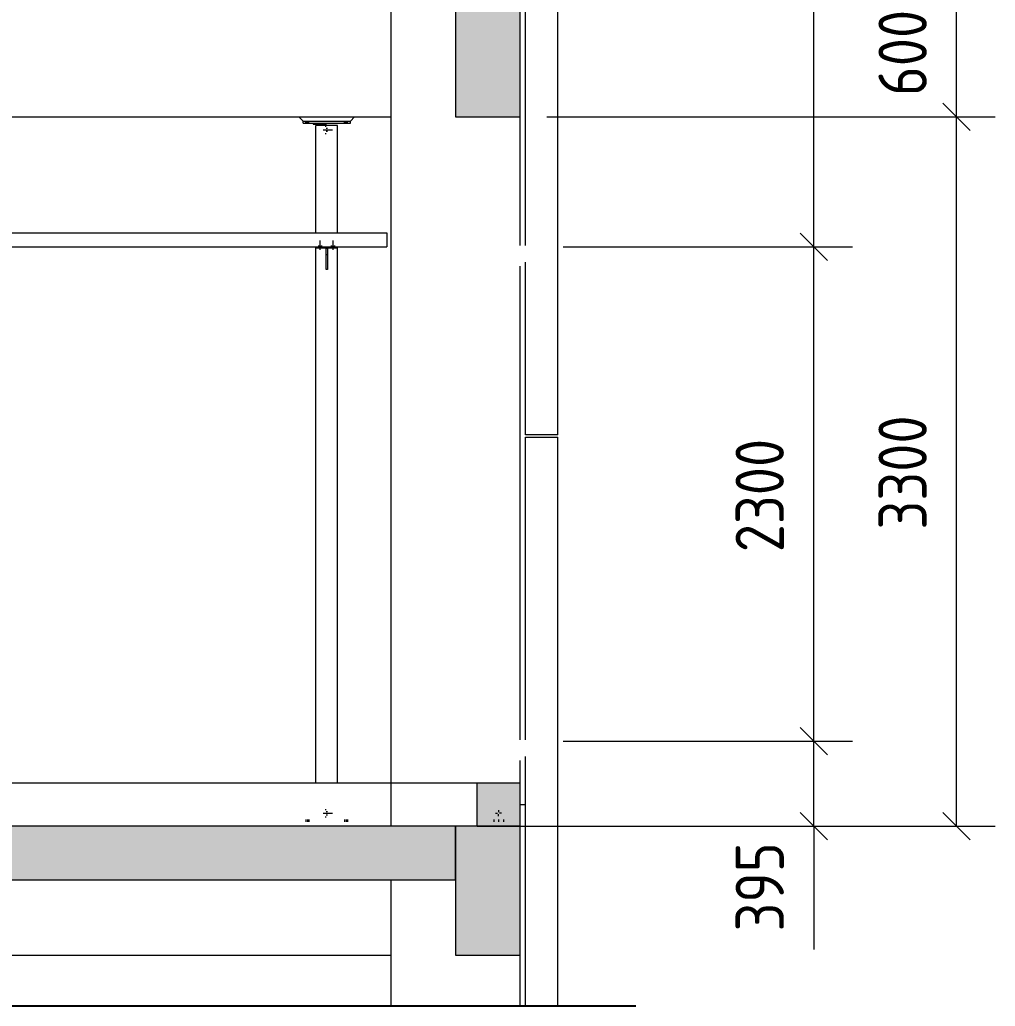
# Model space of a CAD drawing. Header units: millimetres. Extents: x -153298 to 620751, y -313239 to 250031.
# Drawn here: x 114289 to 118829, y -116743 to -112153 of the extents above; entities that cross this region are included whole.
import ezdxf

# ---------------------------------------------------------------- set-up
doc = ezdxf.new("R2010")
doc.units = ezdxf.units.MM
doc.linetypes.add('XKITLINE00', pattern=[0])
doc.linetypes.add('XKITLINE02', pattern=[4, 2, -2])
doc.layers.add('000 - EXISTING_CONCRETE_MAIN_COLOR_1', color=1, linetype='Continuous')
doc.layers.add('000 - EXISTING_PRECAST_MAIN_COLOR_1', color=1, linetype='Continuous')
for name, color, linetype, lineweight in [('Bolt', 1, 'Continuous', 0), ('Part', 2, 'Continuous', 0), ('Z-DIMENSIONS', 1, 'Continuous', 0)]:
    doc.layers.add(name, color=color, linetype=linetype, lineweight=lineweight)
doc.styles.add('ISOCPEUR', font='isocpeur.ttf')

# ---------------------------------------------------------------- blocks, each defined once
blk = doc.blocks.new('*A9594')
at = {"layer": 'Part'}
blk.add_hatch(color=256, dxfattribs=at).paths.add_polyline_path([(866.566, -4.171), (866.566, 0.629), (868.966, 0.629), (868.966, -4.171)], flags=17)
blk = doc.blocks.new('*A9695')
at = {"layer": 'Part'}
blk.add_hatch(color=256, dxfattribs=at).paths.add_polyline_path([(867.366, 0.629), (867.366, 2.229), (868.966, 2.229), (868.966, 0.629)], flags=17)
blk = doc.blocks.new('*A9796')
at = {"layer": 'Part'}
blk.add_hatch(color=256, dxfattribs=at).paths.add_polyline_path([(866.566, -1.371), (762.273, -1.371), (762.273, 0.629), (866.566, 0.629)], flags=17)
blk = doc.blocks.new('*A105104')
at = {"layer": 'Part'}
blk.add_hatch(color=256, dxfattribs=at).paths.add_polyline_path([(866.566, 27.029), (866.566, 31.829), (868.966, 31.829), (868.966, 27.029)], flags=17)
blk = doc.blocks.new('*A25872507')
at = {"layer": 'Part', "linetype": 'XKITLINE00', "lineweight": 0}
for p, q in [((862.16613, 26.708862), (861.36613, 26.708862)), ((861.36613, 22.708862), (861.36613, 26.708862)), ((862.16613, 22.708862), (862.16613, 26.708862)), ((861.36613, 2.228857), (861.36613, 22.140862)), ((862.16613, 2.228857), (862.16613, 22.140862))]:
    blk.add_line(p, q, dxfattribs=at)
blk = doc.blocks.new('*A25892509')
at = {"layer": 'Bolt', "linetype": 'XKITLINE02', "lineweight": 0}
for p, q in [((861.63877, 1.108862), (861.98213, 1.108862)), ((861.70213, 1.244862), (861.74213, 1.244862)), ((861.74213, 1.164862), (861.79013, 1.164862)), ((861.70213, 0.972862), (861.74213, 0.972862)), ((861.74213, 1.052862), (861.79013, 1.052862))]:
    blk.add_line(p, q, dxfattribs=at)
blk = doc.blocks.new('*A25902510')
at = {"layer": 'Bolt', "linetype": 'XKITLINE02', "lineweight": 0}
for p, q in [((860.99013, 0.868862), (860.99013, 0.788862)), ((861.04613, 0.868862), (861.04613, 0.788862)), ((861.10213, 0.868862), (861.10213, 0.788862)), ((862.43013, 0.868862), (862.43013, 0.788862)), ((862.48613, 0.868862), (862.48613, 0.788862)), ((862.54213, 0.868862), (862.54213, 0.788862))]:
    blk.add_line(p, q, dxfattribs=at)
blk = doc.blocks.new('*A25932513')
at = {"layer": 'Part', "linetype": 'XKITLINE00', "lineweight": 0}
for p, q in [((864.166152, 0.628857), (864.166152, 65.028862)), ((868.966152, 22.236862), (868.966152, 27.028862)), ((868.966152, 3.836862), (868.966152, 21.465328)), ((868.966152, 2.228857), (868.966152, 3.065328)), ((864.166152, -6.078645), (864.166152, -1.371143)), ((868.966152, -6.078645), (868.966152, -4.171138))]:
    blk.add_line(p, q, dxfattribs=at)
blk = doc.blocks.new('*A26012521')
at = {"layer": 'Part', "linetype": 'XKITLINE00', "lineweight": 0}
for p, q in [((868.966152, 0.628862), (866.566152, 0.628862)), ((866.566152, 0.628862), (866.566152, -4.171138)), ((868.966152, -4.171138), (868.966152, 0.628862)), ((866.566152, -4.171138), (868.966152, -4.171138))]:
    blk.add_line(p, q, dxfattribs=at)
blk = doc.blocks.new('*A26032523')
at = {"layer": '000 - EXISTING_PRECAST_MAIN_COLOR_1', "linetype": 'XKITLINE00', "lineweight": 0}
for p, q in [((869.166145, 3.836862), (869.166145, 15.108862)), ((869.166145, 15.108862), (870.366145, 15.108862)), ((870.366145, -6.078645), (870.366145, 15.108862)), ((869.166145, -6.078645), (869.166145, 3.220878))]:
    blk.add_line(p, q, dxfattribs=at)
blk = doc.blocks.new('*A26042524')
at = {"layer": '000 - EXISTING_PRECAST_MAIN_COLOR_1', "linetype": 'XKITLINE00', "lineweight": 0}
for p, q in [((869.166145, 39.108862), (870.366145, 39.108862)), ((869.166145, 22.236862), (869.166145, 39.108862)), ((870.366145, 15.188862), (870.366145, 39.108862)), ((869.166145, 15.188862), (869.166145, 21.620878)), ((870.366145, 15.188862), (869.166145, 15.188862))]:
    blk.add_line(p, q, dxfattribs=at)
blk = doc.blocks.new('*A26052525')
at = {"layer": 'Part', "linetype": 'XKITLINE00', "lineweight": 0}
for p, q in [((868.968635, 0.628862), (868.966152, 0.628862)), ((868.966152, 0.548862), (868.968635, 0.548862)), ((868.968635, 0.548862), (868.968635, 0.628862))]:
    blk.add_line(p, q, dxfattribs=at)
blk = doc.blocks.new('*A26062526')
at = {"layer": 'Bolt', "linetype": 'XKITLINE02', "lineweight": 0}
for p, q in [((867.990125, 0.868862), (867.990125, 0.788862)), ((867.990125, 0.868862), (867.990125, 0.788862)), ((868.166125, 0.868862), (868.166125, 0.788862)), ((868.166125, 0.868862), (868.166125, 0.788862)), ((868.342125, 0.868862), (868.342125, 0.788862)), ((868.342125, 0.868862), (868.342125, 0.788862))]:
    blk.add_line(p, q, dxfattribs=at)
blk = doc.blocks.new('*A26102530')
at = {"layer": 'Bolt', "linetype": 'XKITLINE00', "lineweight": 0}
for p, q in [((868.054099, 1.108862), (868.128691, 1.108862)), ((868.166099, 1.220862), (868.166099, 1.14627)), ((868.278099, 1.108862), (868.203507, 1.108862)), ((868.166099, 0.996862), (868.166099, 1.071454))]:
    blk.add_line(p, q, dxfattribs=at)
blk = doc.blocks.new('*A26112531')
at = {"layer": 'Part', "linetype": 'XKITLINE00', "lineweight": 0}
for p, q in [((868.966152, 1.428862), (869.166145, 1.428862)), ((868.968635, 0.628862), (869.166145, 0.628862))]:
    blk.add_line(p, q, dxfattribs=at)
blk = doc.blocks.new('*A26192536')
at = {"layer": '000 - EXISTING_CONCRETE_MAIN_COLOR_1', "linetype": 'XKITLINE00', "lineweight": 0}
for p, q in [((762.273467, 31.828862), (767.718133, 31.828862)), ((769.318133, 31.828862), (769.446157, 31.828862)), ((781.286157, 31.828862), (781.446157, 31.828862)), ((817.286157, 31.828862), (864.16613, 31.828862)), ((864.16613, 27.028862), (864.16613, 31.828862)), ((762.273467, 27.028862), (767.718133, 27.028862)), ((769.318133, 27.028862), (769.446157, 27.028862)), ((781.286157, 27.028862), (781.446157, 27.028862)), ((793.286157, 27.028862), (793.446157, 27.028862)), ((805.286157, 27.028862), (805.446157, 27.028862)), ((817.286157, 27.028862), (864.16613, 27.028862))]:
    blk.add_line(p, q, dxfattribs=at)
blk = doc.blocks.new('*A26532566')
at = {"layer": 'Part', "linetype": 'XKITLINE00', "lineweight": 0}
for p, q in [((868.966152, 2.228857), (817.286157, 2.228857)), ((867.366152, 0.628857), (867.366152, 2.228857)), ((868.966152, 0.628857), (868.966152, 2.228857)), ((867.366152, 0.628857), (868.966152, 0.628857))]:
    blk.add_line(p, q, dxfattribs=at)
blk = doc.blocks.new('*A26542567')
at = {"layer": '000 - EXISTING_CONCRETE_MAIN_COLOR_1', "linetype": 'XKITLINE00', "lineweight": 0}
for p, q in [((864.16613, -4.171138), (864.16613, -1.371143)), ((762.273467, -4.171138), (766.518152, -4.171138)), ((770.118152, -4.171138), (812.566133, -4.171138)), ((814.966133, -4.171138), (864.16613, -4.171138))]:
    blk.add_line(p, q, dxfattribs=at)
blk = doc.blocks.new('*A26552568')
at = {"layer": 'Part', "linetype": 'XKITLINE00', "lineweight": 0}
for p, q in [((866.566152, 0.628857), (762.273467, 0.628857)), ((866.566152, -1.371143), (866.566152, 0.628857)), ((762.273467, -1.371143), (866.566152, -1.371143))]:
    blk.add_line(p, q, dxfattribs=at)
blk = doc.blocks.new('*A27692679')
at = {"layer": 'Part', "linetype": 'XKITLINE00', "lineweight": 0}
for p, q in [((817.526152, 22.708862), (817.526152, 22.188862)), ((817.526152, 22.708862), (864.006152, 22.708862)), ((864.006152, 22.708862), (864.006152, 22.188862)), ((817.526152, 22.188862), (864.006152, 22.188862))]:
    blk.add_line(p, q, dxfattribs=at)
blk = doc.blocks.new('*A28132723')
at = {"layer": 'Part', "linetype": 'XKITLINE00', "lineweight": 0}
for p, q in [((868.966152, 31.828862), (866.566152, 31.828862)), ((866.566152, 31.828862), (866.566152, 27.028862)), ((868.966152, 27.028862), (868.966152, 31.828862)), ((866.566152, 27.028862), (868.966152, 27.028862))]:
    blk.add_line(p, q, dxfattribs=at)
blk = doc.blocks.new('*A28812791')
at = {"layer": 'Part', "linetype": 'XKITLINE00', "lineweight": 0}
for p, q in [((860.88613, 26.788862), (860.88613, 26.868862)), ((860.88613, 26.868862), (862.64613, 26.868862)), ((862.64613, 26.788862), (862.64613, 26.868862)), ((860.88613, 26.788862), (862.64613, 26.788862))]:
    blk.add_line(p, q, dxfattribs=at)
blk = doc.blocks.new('*A28822792')
at = {"layer": 'Part', "linetype": 'XKITLINE00', "lineweight": 0}
for p, q in [((860.72613, 27.028862), (860.88613, 26.868862)), ((860.88613, 26.868862), (862.64613, 26.868862)), ((862.64613, 26.868862), (862.80613, 27.028862))]:
    blk.add_line(p, q, dxfattribs=at)
blk = doc.blocks.new('*A28832793')
at = {"layer": 'Part', "linetype": 'XKITLINE00', "lineweight": 0}
for p, q in [((861.26213, 26.788862), (861.26213, 26.748862)), ((861.26213, 26.748862), (861.70213, 26.748862)), ((861.70213, 26.748862), (861.70213, 26.708862)), ((861.74213, 26.708862), (861.74213, 26.788862))]:
    blk.add_line(p, q, dxfattribs=at)
blk = doc.blocks.new('*A28842794')
at = {"layer": 'Bolt', "linetype": 'XKITLINE02', "lineweight": 0}
for p, q in [((861.63877, 26.548862), (861.98213, 26.548862)), ((861.70213, 26.684862), (861.74213, 26.684862)), ((861.74213, 26.604862), (861.79013, 26.604862)), ((861.74213, 26.492862), (861.79013, 26.492862)), ((861.70213, 26.412862), (861.74213, 26.412862))]:
    blk.add_line(p, q, dxfattribs=at)
blk = doc.blocks.new('*A28852795')
at = {"layer": 'Bolt'}
for points in [[(860.99, 26.789), (860.99, 26.869), (861.102, 26.869), (861.102, 26.789)], [(862.43, 26.789), (862.43, 26.869), (862.542, 26.869), (862.542, 26.789)]]:
    blk.add_hatch(color=256, dxfattribs=at).paths.add_polyline_path(points, flags=17)
at = {"layer": 'Bolt', "linetype": 'XKITLINE00', "lineweight": 0}
for p, q in [((860.99, 26.789), (860.99, 26.869)), ((861.046, 26.789), (861.046, 26.869)), ((861.102, 26.789), (861.102, 26.869)), ((862.43, 26.789), (862.43, 26.869)), ((862.486, 26.789), (862.486, 26.869)), ((862.542, 26.789), (862.542, 26.869))]:
    blk.add_line(p, q, dxfattribs=at)
blk = doc.blocks.new('*A28862796')
at = {"layer": 'Part', "linetype": 'XKITLINE00', "lineweight": 0}
for p, q in [((861.36613, 22.140862), (861.36613, 22.188862)), ((862.16613, 22.140862), (861.36613, 22.140862)), ((862.16613, 22.140862), (862.16613, 22.188862))]:
    blk.add_line(p, q, dxfattribs=at)
blk = doc.blocks.new('*A28872797')
at = {"layer": 'Part', "linetype": 'XKITLINE00', "lineweight": 0}
for p, q in [((861.74213, 22.140862), (861.79013, 22.140862)), ((861.74213, 21.340862), (861.74213, 22.140862)), ((861.79013, 22.140862), (861.79013, 21.340862)), ((861.74213, 21.900862), (861.79013, 21.900862)), ((861.79013, 21.340862), (861.74213, 21.340862))]:
    blk.add_line(p, q, dxfattribs=at)
blk = doc.blocks.new('*A28882798')
at = {"layer": 'Bolt'}
for points in [[(861.47, 22.189), (861.47, 22.237), (861.582, 22.237), (861.582, 22.189)], [(861.47, 22.141), (861.47, 22.189), (861.582, 22.189), (861.582, 22.141)], [(861.95, 22.189), (861.95, 22.237), (862.062, 22.237), (862.062, 22.189)], [(861.95, 22.141), (861.95, 22.189), (862.062, 22.189), (862.062, 22.141)]]:
    blk.add_hatch(color=256, dxfattribs=at).paths.add_polyline_path(points, flags=17)
at = {"layer": 'Bolt', "linetype": 'XKITLINE00', "lineweight": 0}
for p, q in [((861.526, 22.078), (861.526, 22.421)), ((862.006, 22.078), (862.006, 22.421)), ((861.47, 22.189), (861.47, 22.237)), ((861.47, 22.141), (861.47, 22.189)), ((861.582, 22.189), (861.582, 22.237)), ((861.582, 22.141), (861.582, 22.189)), ((861.95, 22.189), (861.95, 22.237)), ((861.95, 22.141), (861.95, 22.189)), ((862.062, 22.189), (862.062, 22.237)), ((862.062, 22.141), (862.062, 22.189))]:
    blk.add_line(p, q, dxfattribs=at)
blk = doc.blocks.new('*A29642872')
at = {"layer": 'Z-DIMENSIONS', "linetype": 'XKITLINE00', "lineweight": 0}
for p, q in [((884.709821, 27.537979), (885.728055, 26.519746)), ((869.966152, 27.028862), (886.658938, 27.028862)), ((885.218938, 0.628857), (885.218938, 27.028862)), ((884.709821, 1.137974), (885.728055, 0.11974)), ((869.966152, 0.628857), (886.658938, 0.628857))]:
    blk.add_line(p, q, dxfattribs=at)
at = {"layer": 'Z-DIMENSIONS'}
for p in [(885.218938, 27.028862), (885.218938, 0.628857)]:
    blk.add_point(p, dxfattribs=at)
at = {"layer": 'Z-DIMENSIONS', "style": 'ISOCPEUR', "width": 0.85}
blk.add_text('3300', height=1.8, rotation=90.00021, dxfattribs=at).set_placement((884.108938, 11.663235))
blk = doc.blocks.new('*A29652873')
at = {"layer": 'Z-DIMENSIONS', "linetype": 'XKITLINE00', "lineweight": 0}
for p, q in [((879.389489, 22.697979), (880.407723, 21.679746)), ((870.566125, 22.188862), (881.338606, 22.188862)), ((879.898606, 3.788862), (879.898606, 22.188862)), ((879.389489, 4.297979), (880.407723, 3.279746)), ((870.566125, 3.788862), (881.338606, 3.788862))]:
    blk.add_line(p, q, dxfattribs=at)
at = {"layer": 'Z-DIMENSIONS'}
for p in [(879.898606, 22.188862), (879.898606, 3.788862)]:
    blk.add_point(p, dxfattribs=at)
at = {"layer": 'Z-DIMENSIONS', "style": 'ISOCPEUR', "width": 0.85}
blk.add_text('2300', height=1.8, rotation=90.00021, dxfattribs=at).set_placement((878.788606, 10.823237))
blk = doc.blocks.new('*A29662874')
at = {"layer": 'Z-DIMENSIONS', "linetype": 'XKITLINE00', "lineweight": 0}
for p, q in [((879.389489, 4.297979), (880.407723, 3.279746)), ((870.566125, 3.788862), (881.338606, 3.788862)), ((879.898606, 0.628857), (879.898606, 3.788862)), ((879.389489, 1.137974), (880.407723, 0.11974)), ((868.366152, 0.628857), (881.338606, 0.628857)), ((879.898606, 0.628857), (879.898606, -3.96958)), ((879.898606, 0.628857), (879.898606, -3.96958))]:
    blk.add_line(p, q, dxfattribs=at)
at = {"layer": 'Z-DIMENSIONS'}
for p in [(879.898606, 3.788862), (879.898606, 0.628857)]:
    blk.add_point(p, dxfattribs=at)
at = {"layer": 'Z-DIMENSIONS', "style": 'ISOCPEUR', "width": 0.85}
blk.add_text('395', height=1.8, rotation=90.00021, dxfattribs=at).set_placement((878.788606, -3.29458))
blk = doc.blocks.new('*A29672875')
at = {"layer": 'Z-DIMENSIONS', "linetype": 'XKITLINE00', "lineweight": 0}
for p, q in [((884.709821, 32.337979), (885.728055, 31.319746)), ((869.966152, 31.828862), (876.628606, 31.828862)), ((879.148606, 31.828862), (886.658938, 31.828862)), ((885.218938, 27.028862), (885.218938, 31.828862)), ((884.709821, 27.537979), (885.728055, 26.519746)), ((869.966152, 27.028862), (886.658938, 27.028862))]:
    blk.add_line(p, q, dxfattribs=at)
at = {"layer": 'Z-DIMENSIONS'}
for p in [(885.218938, 31.828862), (885.218938, 27.028862)]:
    blk.add_point(p, dxfattribs=at)
at = {"layer": 'Z-DIMENSIONS', "style": 'ISOCPEUR', "width": 0.85}
blk.add_text('600', height=1.8, rotation=90.00021, dxfattribs=at).set_placement((884.108938, 27.804644))
blk = doc.blocks.new('*A29682876')
at = {"layer": 'Z-DIMENSIONS', "linetype": 'XKITLINE00', "lineweight": 0}
for p, q in [((879.389489, 45.417979), (880.407723, 44.399746)), ((865.006152, 44.908862), (881.338606, 44.908862)), ((879.898606, 22.188862), (879.898606, 44.908862)), ((879.389489, 22.697979), (880.407723, 21.679746)), ((870.566125, 22.188862), (881.338606, 22.188862))]:
    blk.add_line(p, q, dxfattribs=at)
at = {"layer": 'Z-DIMENSIONS'}
for p in [(879.898606, 44.908862), (879.898606, 22.188862)]:
    blk.add_point(p, dxfattribs=at)
at = {"layer": 'Z-DIMENSIONS', "style": 'ISOCPEUR', "width": 0.85}
blk.add_text('2840', height=1.8, rotation=90.00021, dxfattribs=at).set_placement((878.788606, 31.305894))

msp = doc.modelspace()

# ---------------------------------------------------------------- linework, layer by layer
at = {"color": 1}
msp.add_line((117157.0356, -116743.4568), (110139.6885, -116743.4568), dxfattribs=at)

# ---------------------------------------------------------------- block references
at = {"lineweight": 0, "xscale": 125, "yscale": 125, "zscale": 125}
for name in ['*A25932513', '*A29682876', '*A26042524', '*A29672875', '*A26192536', '*A105104', '*A28132723', '*A29642872', '*A28822792', '*A28812791', '*A28852795', '*A28832793', '*A25872507', '*A28842794', '*A27692679', '*A29652873', '*A28882798', '*A28862796', '*A28872797', '*A26032523', '*A29662874', '*A26532566', '*A9695', '*A26112531', '*A25892509', '*A26102530', '*A25902510', '*A26062526', '*A9796', '*A26552568', '*A9594', '*A26012521', '*A26052525', '*A26542567']:
    msp.add_blockref(name, (7997.111, -115983.5961), dxfattribs=at)

doc.saveas('drawing.dxf')
